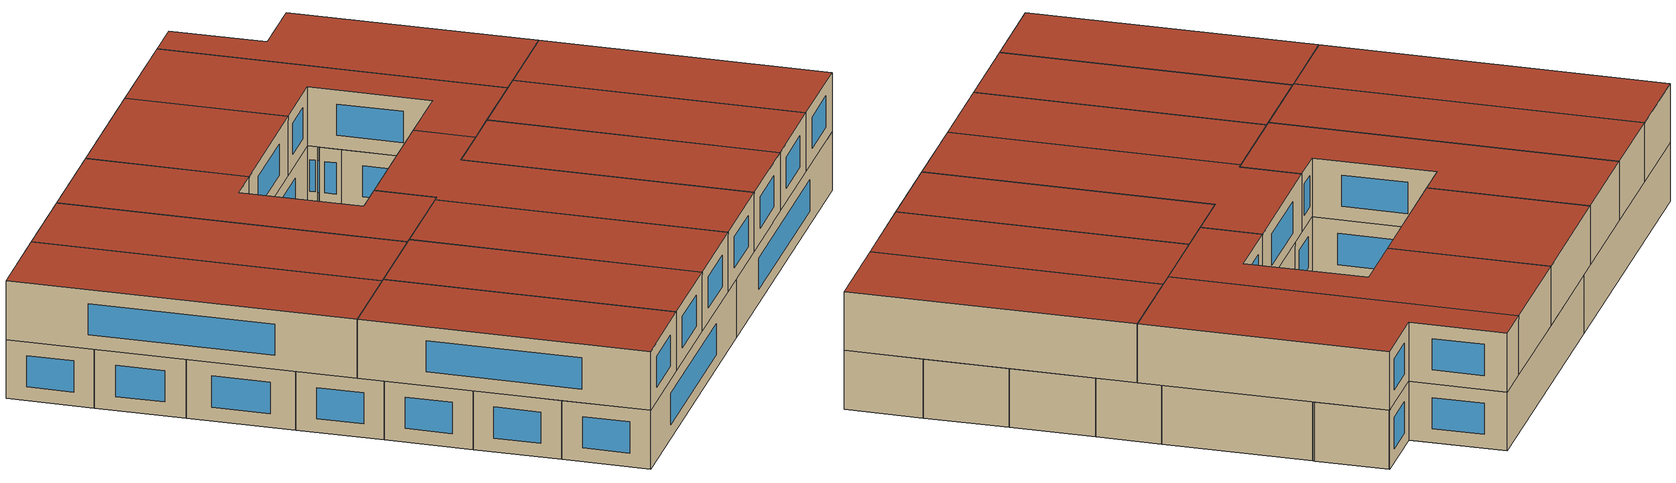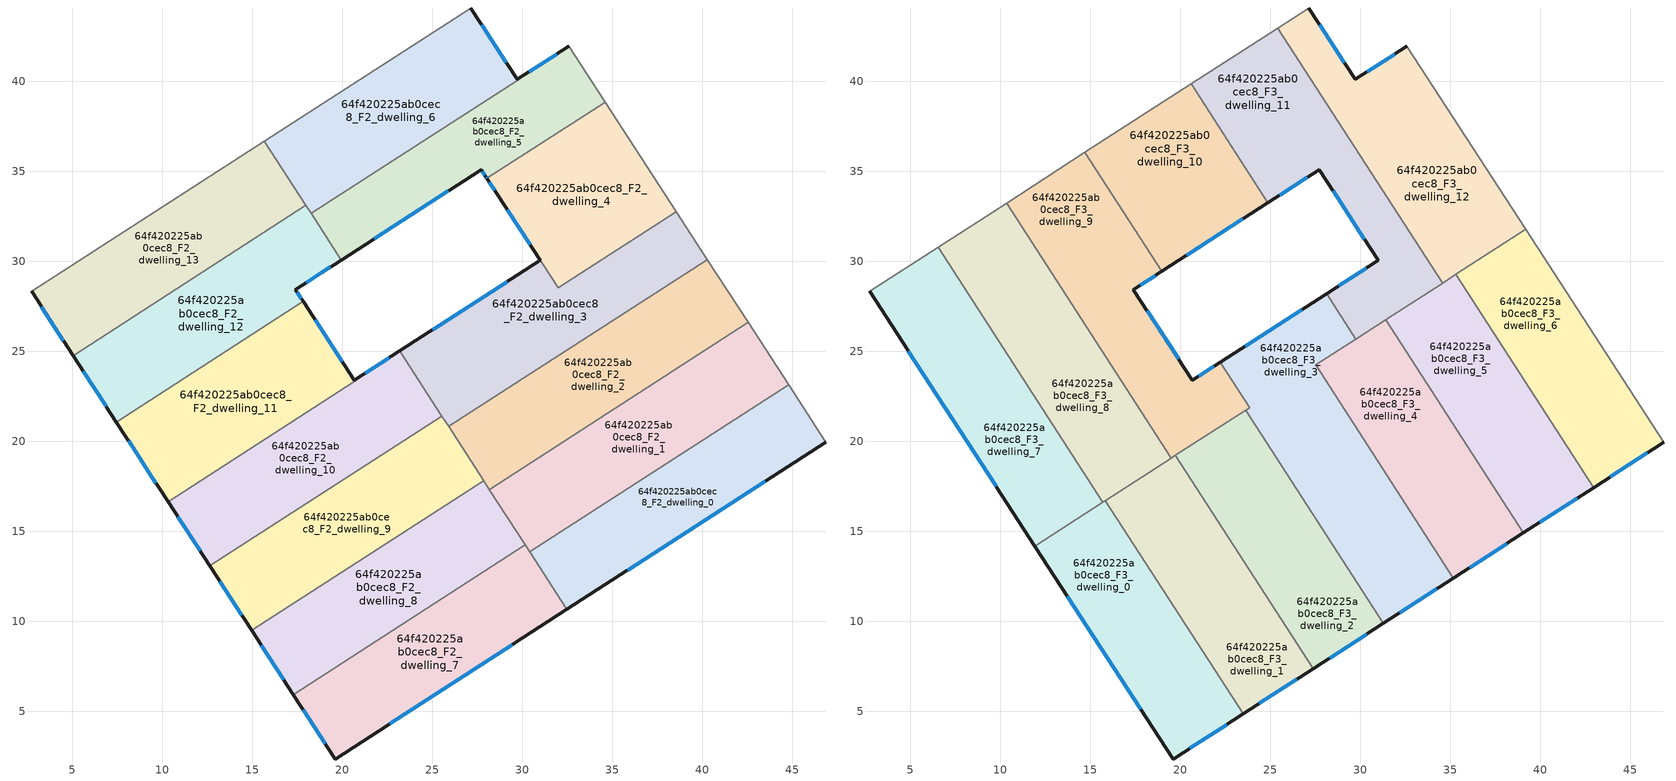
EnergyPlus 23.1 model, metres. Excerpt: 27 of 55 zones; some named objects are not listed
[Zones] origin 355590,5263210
64f420225ab0cec8_F2_dwelling_0
 floor to 64f420225ab0cec8_F1_dwelling_0 (EU_floor_Construction): 44.78,23.15 46.86,19.95 32.46,10.66 30.4,13.86 z6
 wall outside (EU_wall_Construction): 32.46,10.66 46.86,19.95 z6:9
 wall to 64f420225ab0cec8_F2_dwelling_1 (EU_wall_Construction): 44.78,23.15 30.4,13.86 z6:9
 wall adiabatic (EU_wall_Construction): 46.86,19.95 44.78,23.15 z6:9
 wall to 64f420225ab0cec8_F2_dwelling_7 (EU_wall_Construction): 30.4,13.86 32.46,10.66 z6:9
 window (EU_Window_Construction): 35.84,12.84 43.48,17.77 z6.7:8.3
64f420225ab0cec8_F2_dwelling_1
 floor to 64f420225ab0cec8_F1_dwelling_1 (EU_floor_Construction): 42.54,26.6 44.78,23.15 30.4,13.86 28.16,17.32 z6
 wall to 64f420225ab0cec8_F2_dwelling_2 (EU_wall_Construction): 42.54,26.6 28.16,17.32 z6:9
 wall adiabatic (EU_wall_Construction): 44.78,23.15 42.54,26.6 z6:9
 wall to 64f420225ab0cec8_F2_dwelling_8 (EU_wall_Construction): 28.16,17.32 30.15,14.24 z6:9
 wall to 64f420225ab0cec8_F2_dwelling_7 (EU_wall_Construction): 30.15,14.24 30.4,13.86 z6:9
64f420225ab0cec8_F2_dwelling_10
 floor to 64f420225ab0cec8_F1_dwelling_10 (EU_floor_Construction): 23.22,24.97 25.53,21.4 12.64,13.08 10.32,16.64 20.7,23.34 20.67,23.39 23.19,25.02 z6
 wall outside (EU_wall_Construction): 10.32,16.64 12.64,13.08 / 23.19,25.02 20.67,23.39 z6:9
 wall to 64f420225ab0cec8_F2_dwelling_9 (EU_wall_Construction): 12.64,13.08 25.53,21.4 z6:9
 wall to 64f420225ab0cec8_F2_dwelling_11 (EU_wall_Construction): 20.69,23.34 10.32,16.64 / 20.67,23.39 20.7,23.34 z6:9
 wall to 64f420225ab0cec8_F2_dwelling_3 (EU_wall_Construction): 25.53,21.4 23.22,24.97 23.19,25.02 z6:9
 window (EU_Window_Construction): 10.87,15.81 12.09,13.91 / 22.6,24.63 21.26,23.77 z6.7:8.3
 ceiling adiabatic (EU_roof_Construction): 24.33,20.62 25.53,21.4 23.22,24.97 23.19,25.02 20.67,23.39 22.22,24.39 23.85,21.87 19.5,19.06 17.9,21.54 14.1,19.09 15.7,16.61 15.84,16.7 16.54,15.6 20.44,18.11 19.73,19.21 23.62,21.72 z9
64f420225ab0cec8_F2_dwelling_11
 floor to 64f420225ab0cec8_F1_dwelling_11 (EU_floor_Construction): 17.83,27.77 20.67,23.39 20.69,23.34 10.32,16.64 7.45,21.07 z6
 wall outside (EU_wall_Construction): 20.67,23.39 17.83,27.77 / 7.45,21.07 10.32,16.64 z6:9
 wall to 64f420225ab0cec8_F2_dwelling_12 (EU_wall_Construction): 17.83,27.77 7.45,21.07 z6:9
 window (EU_Window_Construction): 20,24.42 18.49,26.74 / 8.12,20.03 9.65,17.68 z6.7:8.3
64f420225ab0cec8_F2_dwelling_12
 floor to 64f420225ab0cec8_F1_dwelling_12 (EU_floor_Construction): 17.97,33.1 19.93,30.07 17.4,28.43 17.83,27.77 7.45,21.07 5.05,24.76 z6
 wall outside (EU_wall_Construction): 17.83,27.77 17.4,28.43 19.93,30.07 / 5.05,24.76 7.45,21.07 z6:9
 wall to 64f420225ab0cec8_F2_dwelling_13 (EU_wall_Construction): 17.97,33.1 5.05,24.76 z6:9
 wall to 64f420225ab0cec8_F2_dwelling_5 (EU_wall_Construction): 19.93,30.07 18.26,32.66 z6:9
 wall to 64f420225ab0cec8_F2_dwelling_6 (EU_wall_Construction): 18.26,32.66 17.97,33.1 z6:9
 window (EU_Window_Construction): 17.99,28.81 19.34,29.68 / 17.72,27.92 17.5,28.27 / 5.61,23.89 6.89,21.94 z6.7:8.3
64f420225ab0cec8_F2_dwelling_13
 floor to 64f420225ab0cec8_F1_dwelling_13 (EU_floor_Construction): 15.67,36.67 17.97,33.1 5.05,24.76 2.74,28.32 z6
 wall outside (EU_wall_Construction): 2.74,28.32 5.05,24.76 z6:9
 wall adiabatic (EU_wall_Construction): 15.67,36.67 2.74,28.32 z6:9
 wall to 64f420225ab0cec8_F2_dwelling_6 (EU_wall_Construction): 17.97,33.1 15.67,36.67 z6:9
 window (EU_Window_Construction): 3.28,27.49 4.51,25.6 z6.7:8.3
64f420225ab0cec8_F2_dwelling_2
 floor to 64f420225ab0cec8_F1_dwelling_2 (EU_floor_Construction): 40.27,30.1 42.54,26.6 28.16,17.32 25.9,20.82 z6
 wall to 64f420225ab0cec8_F2_dwelling_3 (EU_wall_Construction): 40.27,30.1 25.9,20.82 z6:9
 wall adiabatic (EU_wall_Construction): 42.54,26.6 40.27,30.1 z6:9
 wall to 64f420225ab0cec8_F2_dwelling_9 (EU_wall_Construction): 25.9,20.82 27.84,17.82 z6:9
 wall to 64f420225ab0cec8_F2_dwelling_8 (EU_wall_Construction): 27.84,17.82 28.16,17.32 z6:9
64f420225ab0cec8_F2_dwelling_3
 floor to 64f420225ab0cec8_F1_dwelling_3 (EU_floor_Construction): 38.54,32.75 40.27,30.1 25.9,20.82 23.19,25.02 30.99,30.05 28.61,33.73 31.99,28.53 z6
 wall outside (EU_wall_Construction): 28.61,33.73 30.99,30.05 23.19,25.02 z6:9
 wall to 64f420225ab0cec8_F2_dwelling_4 (EU_wall_Construction): 38.54,32.75 31.99,28.53 28.61,33.73 z6:9
 wall adiabatic (EU_wall_Construction): 40.27,30.1 38.54,32.75 z6:9
 wall to 64f420225ab0cec8_F2_dwelling_9 (EU_wall_Construction): 25.53,21.4 25.9,20.82 z6:9
 window (EU_Window_Construction): 29.16,28.87 25.02,26.2 / 29.17,32.86 30.43,30.91 z6.7:8.3
64f420225ab0cec8_F2_dwelling_4
 floor to 64f420225ab0cec8_F1_dwelling_4 (EU_floor_Construction): 34.59,38.84 38.54,32.75 31.99,28.53 28.03,34.6 z6
 wall outside (EU_wall_Construction): 28.03,34.6 28.6,33.72 z6:9
 wall to 64f420225ab0cec8_F2_dwelling_5 (EU_wall_Construction): 34.59,38.84 28.03,34.6 z6:9
 wall adiabatic (EU_wall_Construction): 38.54,32.75 34.59,38.84 z6:9
 window (EU_Window_Construction): 28.17,34.4 28.47,33.93 z6.7:8.3
64f420225ab0cec8_F2_dwelling_5
 floor to 64f420225ab0cec8_F1_dwelling_5 (EU_floor_Construction): 32.59,41.91 34.53,38.92 34.59,38.84 28.03,34.6 27.98,34.69 27.72,35.09 19.93,30.07 18.26,32.66 29.74,40.07 29.72,40.1 32.57,41.94 z6
 wall outside (EU_wall_Construction): 19.93,30.07 27.72,35.09 27.98,34.69 28.03,34.6 / 32.57,41.94 29.72,40.1 z6:9
 wall to 64f420225ab0cec8_F2_dwelling_6 (EU_wall_Construction): 29.72,40.1 29.74,40.07 / 29.73,40.06 18.26,32.66 z6:9
 wall adiabatic (EU_wall_Construction): 34.59,38.84 34.53,38.92 32.59,41.91 32.57,41.94 z6:9
 window (EU_Window_Construction): 27.78,35 27.92,34.78 / 21.76,31.25 25.89,33.91 / 31.9,41.51 30.39,40.53 / 27.99,34.67 28.02,34.62 z6.7:8.3
64f420225ab0cec8_F2_dwelling_6
 floor to 64f420225ab0cec8_F1_dwelling_6 (EU_floor_Construction): 27.14,44.07 29.72,40.1 29.73,40.06 18.26,32.66 15.67,36.67 z6
 wall outside (EU_wall_Construction): 29.71,40.1 27.14,44.07 z6:9
 wall adiabatic (EU_wall_Construction): 27.14,44.07 15.67,36.67 z6:9
 window (EU_Window_Construction): 29.11,41.03 27.74,43.14 z6.7:8.3
64f420225ab0cec8_F2_dwelling_7
 floor to 64f420225ab0cec8_F1_dwelling_7 (EU_floor_Construction): 30.15,14.24 32.46,10.66 19.6,2.35 17.28,5.93 z6
 wall outside (EU_wall_Construction): 17.28,5.93 19.6,2.35 32.46,10.66 z6:9
 wall to 64f420225ab0cec8_F2_dwelling_8 (EU_wall_Construction): 30.15,14.24 17.28,5.93 z6:9
 window (EU_Window_Construction): 22.62,4.3 29.44,8.71 / 17.82,5.09 19.05,3.19 z6.7:8.3
 ceiling adiabatic (EU_roof_Construction): 32.46,10.66 30.15,14.24 28.95,13.47 31.27,9.88 z9
64f420225ab0cec8_F2_dwelling_8
 floor to 64f420225ab0cec8_F1_dwelling_8 (EU_floor_Construction): 27.84,17.82 30.15,14.24 17.28,5.93 14.96,9.5 z6
 wall outside (EU_wall_Construction): 14.96,9.5 17.28,5.93 z6:9
 wall to 64f420225ab0cec8_F2_dwelling_9 (EU_wall_Construction): 27.84,17.82 14.96,9.5 z6:9
 window (EU_Window_Construction): 15.5,8.66 16.73,6.77 z6.7:8.3
64f420225ab0cec8_F2_dwelling_9
 floor to 64f420225ab0cec8_F1_dwelling_9 (EU_floor_Construction): 25.53,21.4 27.84,17.82 14.96,9.5 12.64,13.08 z6
 wall outside (EU_wall_Construction): 12.64,13.08 14.96,9.5 z6:9
 window (EU_Window_Construction): 13.18,12.24 14.41,10.34 z6.7:8.3
64f420225ab0cec8_F3_dwelling_0
 floor to 64f420225ab0cec8_F2_dwelling_9 (EU_floor_Construction): 16.54,15.6 18.85,12.02 14.96,9.5 12.64,13.08 z9
 floor to 64f420225ab0cec8_F2_dwelling_8 (EU_floor_Construction): 18.85,12.02 21.17,8.44 17.28,5.93 14.96,9.5 z9
 floor to 64f420225ab0cec8_F2_dwelling_10 (EU_floor_Construction): 15.84,16.7 16.54,15.6 12.64,13.08 11.93,14.17 z9
 floor to 64f420225ab0cec8_F2_dwelling_7 (EU_floor_Construction): 21.17,8.44 23.48,4.86 19.6,2.35 17.28,5.93 z9
 wall outside (EU_wall_Construction): 11.92,14.17 19.6,2.35 23.48,4.86 z9:12
 wall to 64f420225ab0cec8_F3_dwelling_1 (EU_wall_Construction): 23.48,4.86 15.84,16.7 z9:12
 wall to 64f420225ab0cec8_F3_dwelling_7 (EU_wall_Construction): 15.7,16.61 11.92,14.17 z9:12
 wall to 64f420225ab0cec8_F3_dwelling_8 (EU_wall_Construction): 15.84,16.7 15.7,16.61 z9:12
 window (EU_Window_Construction): 20.51,2.94 22.57,4.27 / 13.73,11.4 17.8,5.13 z9.7:11.3
 roof outside (EU_roof_Construction): 23.48,4.86 15.84,16.7 11.92,14.17 19.6,2.35 z12
64f420225ab0cec8_F3_dwelling_1
 floor to 64f420225ab0cec8_F2_dwelling_7 (EU_floor_Construction): 25.06,10.95 27.37,7.37 23.48,4.86 21.17,8.44 z9
 floor to 64f420225ab0cec8_F2_dwelling_8 (EU_floor_Construction): 22.75,14.53 25.06,10.95 21.17,8.44 18.85,12.02 z9
 floor to 64f420225ab0cec8_F2_dwelling_9 (EU_floor_Construction): 20.44,18.11 22.75,14.53 18.85,12.02 16.54,15.6 z9
 floor adiabatic (EU_floor_Construction): 19.73,19.21 20.44,18.11 16.54,15.6 15.84,16.7 z9
 wall outside (EU_wall_Construction): 23.48,4.86 27.37,7.37 z9:12
 wall to 64f420225ab0cec8_F3_dwelling_2 (EU_wall_Construction): 27.37,7.37 19.73,19.21 z9:12
 wall to 64f420225ab0cec8_F3_dwelling_8 (EU_wall_Construction): 19.5,19.06 15.84,16.7 z9:12
 wall to 64f420225ab0cec8_F3_dwelling_9 (EU_wall_Construction): 19.73,19.21 19.5,19.06 z9:12
 window (EU_Window_Construction): 24.39,5.45 26.46,6.78 z9.7:11.3
 roof outside (EU_roof_Construction): 27.37,7.37 19.73,19.21 15.84,16.7 23.48,4.86 z12
64f420225ab0cec8_F3_dwelling_10
 floor to 64f420225ab0cec8_F2_dwelling_6 (EU_floor_Construction): 20.6,39.85 23.19,35.84 18.26,32.66 15.67,36.67 z9
 floor to 64f420225ab0cec8_F2_dwelling_5 (EU_floor_Construction): 23.19,35.84 24.86,33.25 19.93,30.07 18.26,32.66 z9
 floor to 64f420225ab0cec8_F2_dwelling_13 (EU_floor_Construction): 15.67,36.67 17.97,33.1 17,32.48 14.7,36.04 z9
 floor to 64f420225ab0cec8_F2_dwelling_12 (EU_floor_Construction): 17.97,33.1 19.93,30.07 18.96,29.44 17,32.48 z9
 wall outside (EU_wall_Construction): 18.96,29.44 24.86,33.25 z9:12
 wall to 64f420225ab0cec8_F3_dwelling_9 (EU_wall_Construction): 14.7,36.04 18.96,29.44 z9:12
 wall adiabatic (EU_wall_Construction): 20.6,39.85 14.7,36.04 z9:12
 wall to 64f420225ab0cec8_F3_dwelling_11 (EU_wall_Construction): 24.86,33.25 20.6,39.85 z9:12
 window (EU_Window_Construction): 20.35,30.33 23.48,32.35 z9.7:11.3
 roof outside (EU_roof_Construction): 24.86,33.25 20.6,39.85 14.7,36.04 18.96,29.44 z12
64f420225ab0cec8_F3_dwelling_11
 floor to 64f420225ab0cec8_F2_dwelling_5 (EU_floor_Construction): 28,38.95 29.99,35.87 28.03,34.6 27.72,35.09 24.86,33.25 23.19,35.84 z9
 floor to 64f420225ab0cec8_F2_dwelling_6 (EU_floor_Construction): 25.42,42.96 28,38.95 23.19,35.84 20.6,39.85 z9
 floor to 64f420225ab0cec8_F2_dwelling_4 (EU_floor_Construction): 29.99,35.87 33.93,29.78 31.99,28.53 28.03,34.6 z9
 floor to 64f420225ab0cec8_F2_dwelling_3 (EU_floor_Construction): 33.93,29.78 34.56,28.79 29.75,25.68 28.12,28.2 30.99,30.05 29.84,31.82 31.99,28.53 z9
 wall outside (EU_wall_Construction): 24.86,33.25 27.72,35.09 30.99,30.05 28.12,28.2 z9:12
 wall adiabatic (EU_wall_Construction): 25.42,42.96 20.6,39.85 z9:12
 wall to 64f420225ab0cec8_F3_dwelling_12 (EU_wall_Construction): 34.56,28.79 25.42,42.96 z9:12
 wall to 64f420225ab0cec8_F3_dwelling_3 (EU_wall_Construction): 28.12,28.2 29.75,25.68 z9:12
 wall to 64f420225ab0cec8_F3_dwelling_5 (EU_wall_Construction): 31.41,26.75 34.56,28.79 z9:12
 wall to 64f420225ab0cec8_F3_dwelling_4 (EU_wall_Construction): 29.75,25.68 31.41,26.75 z9:12
 window (EU_Window_Construction): 28.48,33.91 30.22,31.23 / 25.53,33.68 27.05,34.66 / 30.32,29.61 28.79,28.63 z9.7:11.3
 roof outside (EU_roof_Construction): 34.56,28.79 25.42,42.96 20.6,39.85 24.86,33.25 27.72,35.09 30.99,30.05 28.12,28.2 29.75,25.68 z12
64f420225ab0cec8_F3_dwelling_12
 floor to 64f420225ab0cec8_F2_dwelling_4 (EU_floor_Construction): 34.59,38.84 38.54,32.75 33.93,29.78 29.99,35.87 z9
 floor to 64f420225ab0cec8_F2_dwelling_5 (EU_floor_Construction): 32.57,41.94 34.54,38.92 34.59,38.84 29.99,35.87 28,38.95 29.74,40.07 29.72,40.1 z9
 floor to 64f420225ab0cec8_F2_dwelling_6 (EU_floor_Construction): 27.14,44.07 29.72,40.1 29.73,40.06 28,38.95 25.42,42.96 z9
 floor to 64f420225ab0cec8_F2_dwelling_3 (EU_floor_Construction): 38.54,32.75 39.18,31.77 34.56,28.79 33.93,29.78 z9
 wall outside (EU_wall_Construction): 32.57,41.94 29.72,40.1 27.14,44.07 z9:12
 wall adiabatic (EU_wall_Construction): 27.14,44.07 25.42,42.96 / 39.18,31.77 32.57,41.94 z9:12
 wall to 64f420225ab0cec8_F3_dwelling_6 (EU_wall_Construction): 35.3,29.27 39.18,31.77 z9:12
 wall to 64f420225ab0cec8_F3_dwelling_5 (EU_wall_Construction): 34.56,28.79 35.3,29.27 z9:12
 window (EU_Window_Construction): 29.11,41.03 27.74,43.14 / 31.9,41.51 30.39,40.53 z9.7:11.3
 roof outside (EU_roof_Construction): 39.18,31.77 32.57,41.94 29.72,40.1 27.14,44.07 25.42,42.96 34.56,28.79 z12
64f420225ab0cec8_F3_dwelling_2
 floor to 64f420225ab0cec8_F2_dwelling_8 (EU_floor_Construction): 26.64,17.05 28.95,13.47 25.06,10.95 22.75,14.53 z9
 floor to 64f420225ab0cec8_F2_dwelling_7 (EU_floor_Construction): 28.95,13.47 31.27,9.88 27.37,7.37 25.06,10.95 z9
 floor to 64f420225ab0cec8_F2_dwelling_9 (EU_floor_Construction): 24.33,20.62 26.64,17.05 22.75,14.53 20.44,18.11 z9
 floor to 64f420225ab0cec8_F2_dwelling_10 (EU_floor_Construction): 23.62,21.72 24.33,20.62 20.44,18.11 19.73,19.21 z9
 wall outside (EU_wall_Construction): 27.37,7.37 31.27,9.88 z9:12
 wall to 64f420225ab0cec8_F3_dwelling_3 (EU_wall_Construction): 31.27,9.88 23.62,21.72 z9:12
 wall to 64f420225ab0cec8_F3_dwelling_9 (EU_wall_Construction): 23.62,21.72 19.73,19.21 z9:12
 window (EU_Window_Construction): 28.29,7.96 30.35,9.29 z9.7:11.3
 roof outside (EU_roof_Construction): 31.27,9.88 23.62,21.72 19.73,19.21 27.37,7.37 z12
64f420225ab0cec8_F3_dwelling_3
 floor to 64f420225ab0cec8_F2_dwelling_3 (EU_floor_Construction): 28.12,28.2 29.75,25.68 27.52,24.24 28.6,22.56 25.9,20.82 23.19,25.02 z9
 floor to 64f420225ab0cec8_F2_dwelling_2 (EU_floor_Construction): 28.6,22.56 30.86,19.06 28.16,17.32 25.9,20.82 z9
 floor to 64f420225ab0cec8_F2_dwelling_1 (EU_floor_Construction): 30.86,19.06 33.09,15.6 30.4,13.86 28.16,17.32 z9
 floor to 64f420225ab0cec8_F2_dwelling_0 (EU_floor_Construction): 33.09,15.6 35.16,12.4 32.46,10.66 30.4,13.86 z9
 floor to 64f420225ab0cec8_F2_dwelling_8 (EU_floor_Construction): 27.84,17.82 30.15,14.24 28.95,13.47 26.64,17.05 z9
 floor to 64f420225ab0cec8_F2_dwelling_9 (EU_floor_Construction): 25.53,21.4 27.84,17.82 26.64,17.05 24.33,20.62 z9
 floor adiabatic (EU_floor_Construction): 35.16,12.4 31.27,9.88 28.95,13.47 30.15,14.24 32.46,10.66 z9; 23.19,25.02 25.53,21.4 24.33,20.62 23.62,21.72 23.85,21.87 22.22,24.39 z9
 wall outside (EU_wall_Construction): 28.12,28.2 22.22,24.39 / 31.27,9.88 35.16,12.4 z9:12
 wall to 64f420225ab0cec8_F3_dwelling_4 (EU_wall_Construction): 35.16,12.4 27.52,24.24 29.75,25.68 z9:12
 wall to 64f420225ab0cec8_F3_dwelling_9 (EU_wall_Construction): 22.22,24.39 23.85,21.87 23.62,21.73 z9:12
 window (EU_Window_Construction): 26.74,27.3 23.61,25.28 / 32.18,10.47 34.25,11.81 z9.7:11.3
 roof outside (EU_roof_Construction): 35.16,12.4 27.52,24.24 29.75,25.68 28.12,28.2 22.22,24.39 23.85,21.87 23.62,21.72 31.27,9.88 z12
64f420225ab0cec8_F3_dwelling_4
 floor to 64f420225ab0cec8_F2_dwelling_2 (EU_floor_Construction): 32.49,25.08 34.75,21.57 30.86,19.06 28.6,22.56 z9
 floor to 64f420225ab0cec8_F2_dwelling_1 (EU_floor_Construction): 34.75,21.57 36.98,18.12 33.09,15.6 30.86,19.06 z9
 floor to 64f420225ab0cec8_F2_dwelling_3 (EU_floor_Construction): 31.41,26.75 32.49,25.08 28.6,22.56 27.52,24.24 z9
 floor to 64f420225ab0cec8_F2_dwelling_0 (EU_floor_Construction): 36.98,18.12 39.05,14.91 35.16,12.4 33.09,15.6 z9
 wall outside (EU_wall_Construction): 35.16,12.4 39.05,14.91 z9:12
 wall to 64f420225ab0cec8_F3_dwelling_5 (EU_wall_Construction): 39.05,14.91 31.41,26.75 z9:12
 window (EU_Window_Construction): 36.07,12.99 38.14,14.32 z9.7:11.3
 roof outside (EU_roof_Construction): 39.05,14.91 31.41,26.75 27.52,24.24 35.16,12.4 z12
64f420225ab0cec8_F3_dwelling_5
 floor to 64f420225ab0cec8_F2_dwelling_1 (EU_floor_Construction): 38.65,24.09 40.88,20.63 36.98,18.12 34.75,21.57 z9
 floor to 64f420225ab0cec8_F2_dwelling_0 (EU_floor_Construction): 40.88,20.63 42.95,17.43 39.05,14.91 36.98,18.12 z9
 floor to 64f420225ab0cec8_F2_dwelling_2 (EU_floor_Construction): 36.39,27.59 38.65,24.09 34.75,21.57 32.49,25.08 z9
 floor to 64f420225ab0cec8_F2_dwelling_3 (EU_floor_Construction): 35.3,29.27 36.39,27.59 32.49,25.08 31.41,26.75 z9
 wall outside (EU_wall_Construction): 39.05,14.91 42.95,17.43 z9:12
 wall to 64f420225ab0cec8_F3_dwelling_6 (EU_wall_Construction): 42.95,17.43 35.3,29.27 z9:12
 window (EU_Window_Construction): 39.97,15.5 42.03,16.84 z9.7:11.3
 roof outside (EU_roof_Construction): 42.95,17.43 35.3,29.27 31.41,26.75 39.05,14.91 z12
64f420225ab0cec8_F3_dwelling_6
 floor to 64f420225ab0cec8_F2_dwelling_0 (EU_floor_Construction): 44.78,23.15 46.86,19.95 42.95,17.43 40.88,20.63 z9
 floor to 64f420225ab0cec8_F2_dwelling_2 (EU_floor_Construction): 40.27,30.1 42.54,26.6 38.65,24.09 36.39,27.59 z9
 floor to 64f420225ab0cec8_F2_dwelling_1 (EU_floor_Construction): 42.54,26.6 44.78,23.15 40.88,20.63 38.65,24.09 z9
 floor to 64f420225ab0cec8_F2_dwelling_3 (EU_floor_Construction): 39.18,31.77 40.27,30.1 36.39,27.59 35.3,29.27 z9
 wall outside (EU_wall_Construction): 42.95,17.43 46.86,19.95 z9:12
 wall adiabatic (EU_wall_Construction): 46.86,19.95 39.18,31.77 z9:12
 window (EU_Window_Construction): 43.87,18.02 45.94,19.36 z9.7:11.3
 roof outside (EU_roof_Construction): 46.86,19.95 39.18,31.77 35.3,29.27 42.95,17.43 z12
64f420225ab0cec8_F3_dwelling_7
 floor to 64f420225ab0cec8_F2_dwelling_12 (EU_floor_Construction): 8.86,27.22 11.24,23.52 7.45,21.07 5.05,24.76 z9
 floor to 64f420225ab0cec8_F2_dwelling_11 (EU_floor_Construction): 11.24,23.52 14.1,19.09 10.32,16.64 7.45,21.07 z9
 floor to 64f420225ab0cec8_F2_dwelling_13 (EU_floor_Construction): 6.55,30.78 8.86,27.22 5.05,24.76 2.74,28.32 z9
 floor to 64f420225ab0cec8_F2_dwelling_10 (EU_floor_Construction): 14.1,19.09 15.7,16.61 11.93,14.17 10.32,16.64 z9
 wall outside (EU_wall_Construction): 2.74,28.32 11.92,14.17 z9:12
 wall to 64f420225ab0cec8_F3_dwelling_8 (EU_wall_Construction): 15.7,16.61 6.55,30.78 z9:12
 wall adiabatic (EU_wall_Construction): 6.55,30.78 2.74,28.32 z9:12
 window (EU_Window_Construction): 4.9,25 9.77,17.5 z9.7:11.3
 roof outside (EU_roof_Construction): 15.7,16.61 6.55,30.78 2.74,28.32 11.92,14.17 z12
64f420225ab0cec8_F3_dwelling_8
 floor to 64f420225ab0cec8_F2_dwelling_11 (EU_floor_Construction): 15.04,25.97 17.9,21.54 14.1,19.09 11.24,23.52 z9
 floor to 64f420225ab0cec8_F2_dwelling_13 (EU_floor_Construction): 10.35,33.23 12.65,29.67 8.86,27.22 6.55,30.78 z9
 floor to 64f420225ab0cec8_F2_dwelling_12 (EU_floor_Construction): 12.65,29.67 15.04,25.97 11.24,23.52 8.86,27.22 z9
 floor adiabatic (EU_floor_Construction): 17.9,21.54 19.5,19.06 15.7,16.61 14.1,19.09 z9
 wall to 64f420225ab0cec8_F3_dwelling_9 (EU_wall_Construction): 19.5,19.06 10.35,33.23 z9:12
 wall adiabatic (EU_wall_Construction): 10.35,33.23 6.55,30.78 z9:12
 roof outside (EU_roof_Construction): 19.5,19.06 10.35,33.23 6.55,30.78 15.7,16.61 z12
64f420225ab0cec8_F3_dwelling_9
 floor to 64f420225ab0cec8_F2_dwelling_10 (EU_floor_Construction): 22.22,24.39 23.85,21.87 19.5,19.06 17.9,21.54 20.7,23.34 20.67,23.39 z9
 floor to 64f420225ab0cec8_F2_dwelling_13 (EU_floor_Construction): 14.7,36.04 17,32.48 12.65,29.67 10.35,33.23 z9
 floor to 64f420225ab0cec8_F2_dwelling_11 (EU_floor_Construction): 17.83,27.77 20.67,23.39 20.69,23.34 17.9,21.54 15.04,25.97 z9
 floor to 64f420225ab0cec8_F2_dwelling_12 (EU_floor_Construction): 17,32.48 18.96,29.44 17.4,28.43 17.83,27.77 15.04,25.97 12.65,29.67 z9
 wall outside (EU_wall_Construction): 22.22,24.39 20.67,23.39 17.4,28.43 18.96,29.44 z9:12
 wall adiabatic (EU_wall_Construction): 14.7,36.04 10.35,33.23 z9:12
 window (EU_Window_Construction): 17.76,28.67 18.59,29.2 / 19.9,24.57 18.16,27.24 / 21.86,24.15 21.03,23.62 z9.7:11.3
 roof outside (EU_roof_Construction): 23.85,21.87 22.22,24.39 20.67,23.39 17.4,28.43 18.96,29.44 14.7,36.04 10.35,33.23 19.5,19.06 z12
[Building]
EU S2 Campaign: North Axis=0; Terrain=City; Solar Distribution=FullExterior
[Site:Location]
Budapest.Ferenc.Liszt.Intl.AP: Latitude=47.437; Longitude=19.256; Time Zone=1; Elevation=185
[SizingPeriod:WeatherFileDays]
AnnualSizingPeriod: Begin Month=1; Begin Day of Month=1; End Month=12; End Day of Month=31; Day of Week for Start Day=Monday; Use Weather File Daylight Saving Period=No; Use Weather File Rain and Snow Indicators=No
[MATERIAL]
EU_InternalMass_Material: Roughness=MediumRough; Thickness=0.1; Conductivity=1; Density=1800; Specific Heat=900; Thermal Absorptance=0.9; Solar Absorptance=0.7; Visible Absorptance=0.7
[MATERIAL:NOMASS] Roughness=MediumRough; Thermal Absorptance=0.9; Solar Absorptance=0.7; Visible Absorptance=0.7
Name | Thermal Resistance
EU_wall_NoMass | 0.832559
EU_roof_NoMass | 1.39638
EU_floor_NoMass | 0.872794
[WINDOWMATERIAL:SIMPLEGLAZINGSYSTEM]
EU_Window_SimpleGlazing: UFactor=2.79869; Solar Heat Gain Coefficient=0.75; Visible Transmittance=0.75
[CONSTRUCTION]
EU_wall_Construction: EU_wall_NoMass
EU_roof_Construction: EU_roof_NoMass
EU_floor_Construction: EU_floor_NoMass
EU_Window_Construction: EU_Window_SimpleGlazing
EU_InternalMass_Construction: EU_InternalMass_Material
[ZONE] Type=1; Multiplier=1; Ceiling Height=autocalculate; Floor Area=autocalculate; Part of Total Floor Area=Yes
Name | Volume
64f420225ab0cec8_F2_dwelling_0 | 195.946
64f420225ab0cec8_F3_dwelling_0 | 195.983
64f420225ab0cec8_F2_dwelling_1 | 211.4
64f420225ab0cec8_F3_dwelling_1; 64f420225ab0cec8_F3_dwelling_4 | 195.925
64f420225ab0cec8_F2_dwelling_10 | 196.445
64f420225ab0cec8_F3_dwelling_10 | 165.476
64f420225ab0cec8_F2_dwelling_11 | 195.418
64f420225ab0cec8_F3_dwelling_11 | 228.653
64f420225ab0cec8_F2_dwelling_12 | 195.96
64f420225ab0cec8_F3_dwelling_12 | 228.599
64f420225ab0cec8_F2_dwelling_13 | 195.952
64f420225ab0cec8_F2_dwelling_2 | 213.88
64f420225ab0cec8_F3_dwelling_2 | 195.977
64f420225ab0cec8_F2_dwelling_3 | 213.415
64f420225ab0cec8_F3_dwelling_3 | 259.117
64f420225ab0cec8_F2_dwelling_4 | 169.739
64f420225ab0cec8_F2_dwelling_5 | 171.793
64f420225ab0cec8_F3_dwelling_5 | 195.966
64f420225ab0cec8_F2_dwelling_6 | 195.539
64f420225ab0cec8_F3_dwelling_6 | 195.939
64f420225ab0cec8_F2_dwelling_7 | 195.931
64f420225ab0cec8_F3_dwelling_7 | 228.625
64f420225ab0cec8_F2_dwelling_8 | 195.998
64f420225ab0cec8_F3_dwelling_8 | 228.619
64f420225ab0cec8_F2_dwelling_9 | 195.95
64f420225ab0cec8_F3_dwelling_9 | 228.596
[INTERNALMASS] Construction=EU_InternalMass_Construction
Name | Zone or ZoneList | Surface Area
64f420225ab0cec8_F2_dwelling_0_EU_InternalMass | 64f420225ab0cec8_F2_dwelling_0 | 65.3153
64f420225ab0cec8_F2_dwelling_1_EU_InternalMass | 64f420225ab0cec8_F2_dwelling_1 | 70.462
64f420225ab0cec8_F2_dwelling_2_EU_InternalMass | 64f420225ab0cec8_F2_dwelling_2 | 71.2972
64f420225ab0cec8_F2_dwelling_3_EU_InternalMass | 64f420225ab0cec8_F2_dwelling_3 | 71.1469
64f420225ab0cec8_F2_dwelling_4_EU_InternalMass | 64f420225ab0cec8_F2_dwelling_4 | 56.5651
64f420225ab0cec8_F2_dwelling_5_EU_InternalMass | 64f420225ab0cec8_F2_dwelling_5 | 57.2656
64f420225ab0cec8_F2_dwelling_6_EU_InternalMass | 64f420225ab0cec8_F2_dwelling_6 | 65.179
64f420225ab0cec8_F2_dwelling_7_EU_InternalMass | 64f420225ab0cec8_F2_dwelling_7 | 65.3102
64f420225ab0cec8_F2_dwelling_8_EU_InternalMass | 64f420225ab0cec8_F2_dwelling_8 | 65.3327
64f420225ab0cec8_F2_dwelling_9_EU_InternalMass | 64f420225ab0cec8_F2_dwelling_9 | 65.3166
64f420225ab0cec8_F2_dwelling_10_EU_InternalMass | 64f420225ab0cec8_F2_dwelling_10 | 65.4818
64f420225ab0cec8_F2_dwelling_11_EU_InternalMass | 64f420225ab0cec8_F2_dwelling_11 | 65.1385
64f420225ab0cec8_F2_dwelling_12_EU_InternalMass | 64f420225ab0cec8_F2_dwelling_12 | 65.32
64f420225ab0cec8_F2_dwelling_13_EU_InternalMass | 64f420225ab0cec8_F2_dwelling_13 | 65.3174
64f420225ab0cec8_F3_dwelling_0_EU_InternalMass | 64f420225ab0cec8_F3_dwelling_0 | 65.3279
64f420225ab0cec8_F3_dwelling_1_EU_InternalMass | 64f420225ab0cec8_F3_dwelling_1 | 65.3083
64f420225ab0cec8_F3_dwelling_2_EU_InternalMass | 64f420225ab0cec8_F3_dwelling_2 | 65.3259
64f420225ab0cec8_F3_dwelling_3_EU_InternalMass | 64f420225ab0cec8_F3_dwelling_3 | 86.3721
64f420225ab0cec8_F3_dwelling_4_EU_InternalMass | 64f420225ab0cec8_F3_dwelling_4 | 65.3083
64f420225ab0cec8_F3_dwelling_5_EU_InternalMass | 64f420225ab0cec8_F3_dwelling_5 | 65.322
64f420225ab0cec8_F3_dwelling_6_EU_InternalMass | 64f420225ab0cec8_F3_dwelling_6 | 65.3128
64f420225ab0cec8_F3_dwelling_7_EU_InternalMass | 64f420225ab0cec8_F3_dwelling_7 | 76.2082
64f420225ab0cec8_F3_dwelling_8_EU_InternalMass | 64f420225ab0cec8_F3_dwelling_8 | 76.2061
64f420225ab0cec8_F3_dwelling_9_EU_InternalMass | 64f420225ab0cec8_F3_dwelling_9 | 76.1987
64f420225ab0cec8_F3_dwelling_10_EU_InternalMass | 64f420225ab0cec8_F3_dwelling_10 | 55.1589
64f420225ab0cec8_F3_dwelling_11_EU_InternalMass | 64f420225ab0cec8_F3_dwelling_11 | 76.2174
64f420225ab0cec8_F3_dwelling_12_EU_InternalMass | 64f420225ab0cec8_F3_dwelling_12 | 76.1996
[OTHEREQUIPMENT] Fuel Type=Electricity; Design Level Calculation Method=Watts/Area; Power per Zone Floor Area=1; Fraction Latent=0; Fraction Radiant=0; Fraction Lost=0; Carbon Dioxide Generation Rate=0; EndUse Subcategory=EU_Step8_InternalGains
Name | Zone or ZoneList or Space or SpaceList | Schedule
EU_Step8_InternalGain_64f420225ab0cec8_F2_dwelling_0_f000 | 64f420225ab0cec8_F2_dwelling_0 | EU_Step8_GainSchedule_64f420225ab0cec8_F2_dwelling_0_f000
EU_Step8_InternalGain_64f420225ab0cec8_F2_dwelling_1_f000 | 64f420225ab0cec8_F2_dwelling_1 | EU_Step8_GainSchedule_64f420225ab0cec8_F2_dwelling_1_f000
EU_Step8_InternalGain_64f420225ab0cec8_F2_dwelling_2_f000 | 64f420225ab0cec8_F2_dwelling_2 | EU_Step8_GainSchedule_64f420225ab0cec8_F2_dwelling_2_f000
EU_Step8_InternalGain_64f420225ab0cec8_F2_dwelling_3_f000 | 64f420225ab0cec8_F2_dwelling_3 | EU_Step8_GainSchedule_64f420225ab0cec8_F2_dwelling_3_f000
EU_Step8_InternalGain_64f420225ab0cec8_F2_dwelling_4_f000 | 64f420225ab0cec8_F2_dwelling_4 | EU_Step8_GainSchedule_64f420225ab0cec8_F2_dwelling_4_f000
EU_Step8_InternalGain_64f420225ab0cec8_F2_dwelling_5_f000 | 64f420225ab0cec8_F2_dwelling_5 | EU_Step8_GainSchedule_64f420225ab0cec8_F2_dwelling_5_f000
EU_Step8_InternalGain_64f420225ab0cec8_F2_dwelling_6_f000 | 64f420225ab0cec8_F2_dwelling_6 | EU_Step8_GainSchedule_64f420225ab0cec8_F2_dwelling_6_f000
EU_Step8_InternalGain_64f420225ab0cec8_F2_dwelling_7_f000 | 64f420225ab0cec8_F2_dwelling_7 | EU_Step8_GainSchedule_64f420225ab0cec8_F2_dwelling_7_f000
EU_Step8_InternalGain_64f420225ab0cec8_F2_dwelling_8_f000 | 64f420225ab0cec8_F2_dwelling_8 | EU_Step8_GainSchedule_64f420225ab0cec8_F2_dwelling_8_f000
EU_Step8_InternalGain_64f420225ab0cec8_F2_dwelling_9_f000 | 64f420225ab0cec8_F2_dwelling_9 | EU_Step8_GainSchedule_64f420225ab0cec8_F2_dwelling_9_f000
EU_Step8_InternalGain_64f420225ab0cec8_F2_dwelling_10_f000 | 64f420225ab0cec8_F2_dwelling_10 | EU_Step8_GainSchedule_64f420225ab0cec8_F2_dwelling_10_f000
EU_Step8_InternalGain_64f420225ab0cec8_F2_dwelling_11_f000 | 64f420225ab0cec8_F2_dwelling_11 | EU_Step8_GainSchedule_64f420225ab0cec8_F2_dwelling_11_f000
EU_Step8_InternalGain_64f420225ab0cec8_F2_dwelling_12_f000 | 64f420225ab0cec8_F2_dwelling_12 | EU_Step8_GainSchedule_64f420225ab0cec8_F2_dwelling_12_f000
EU_Step8_InternalGain_64f420225ab0cec8_F2_dwelling_13_f000 | 64f420225ab0cec8_F2_dwelling_13 | EU_Step8_GainSchedule_64f420225ab0cec8_F2_dwelling_13_f000
EU_Step8_InternalGain_64f420225ab0cec8_F3_dwelling_0_f000 | 64f420225ab0cec8_F3_dwelling_0 | EU_Step8_GainSchedule_64f420225ab0cec8_F3_dwelling_0_f000
EU_Step8_InternalGain_64f420225ab0cec8_F3_dwelling_1_f000 | 64f420225ab0cec8_F3_dwelling_1 | EU_Step8_GainSchedule_64f420225ab0cec8_F3_dwelling_1_f000
EU_Step8_InternalGain_64f420225ab0cec8_F3_dwelling_2_f000 | 64f420225ab0cec8_F3_dwelling_2 | EU_Step8_GainSchedule_64f420225ab0cec8_F3_dwelling_2_f000
EU_Step8_InternalGain_64f420225ab0cec8_F3_dwelling_3_f000 | 64f420225ab0cec8_F3_dwelling_3 | EU_Step8_GainSchedule_64f420225ab0cec8_F3_dwelling_3_f000
EU_Step8_InternalGain_64f420225ab0cec8_F3_dwelling_4_f000 | 64f420225ab0cec8_F3_dwelling_4 | EU_Step8_GainSchedule_64f420225ab0cec8_F3_dwelling_4_f000
EU_Step8_InternalGain_64f420225ab0cec8_F3_dwelling_5_f000 | 64f420225ab0cec8_F3_dwelling_5 | EU_Step8_GainSchedule_64f420225ab0cec8_F3_dwelling_5_f000
EU_Step8_InternalGain_64f420225ab0cec8_F3_dwelling_6_f000 | 64f420225ab0cec8_F3_dwelling_6 | EU_Step8_GainSchedule_64f420225ab0cec8_F3_dwelling_6_f000
EU_Step8_InternalGain_64f420225ab0cec8_F3_dwelling_7_f000 | 64f420225ab0cec8_F3_dwelling_7 | EU_Step8_GainSchedule_64f420225ab0cec8_F3_dwelling_7_f000
EU_Step8_InternalGain_64f420225ab0cec8_F3_dwelling_8_f000 | 64f420225ab0cec8_F3_dwelling_8 | EU_Step8_GainSchedule_64f420225ab0cec8_F3_dwelling_8_f000
EU_Step8_InternalGain_64f420225ab0cec8_F3_dwelling_9_f000 | 64f420225ab0cec8_F3_dwelling_9 | EU_Step8_GainSchedule_64f420225ab0cec8_F3_dwelling_9_f000
EU_Step8_InternalGain_64f420225ab0cec8_F3_dwelling_10_f000 | 64f420225ab0cec8_F3_dwelling_10 | EU_Step8_GainSchedule_64f420225ab0cec8_F3_dwelling_10_f000
EU_Step8_InternalGain_64f420225ab0cec8_F3_dwelling_11_f000 | 64f420225ab0cec8_F3_dwelling_11 | EU_Step8_GainSchedule_64f420225ab0cec8_F3_dwelling_11_f000
EU_Step8_InternalGain_64f420225ab0cec8_F3_dwelling_12_f000 | 64f420225ab0cec8_F3_dwelling_12 | EU_Step8_GainSchedule_64f420225ab0cec8_F3_dwelling_12_f000
[ZONEVENTILATION:DESIGNFLOWRATE] Schedule=EU_AlwaysOn; Design Flow Rate Calculation Method=AirChanges/Hour; Air Changes per Hour=0.475469; Ventilation Type=Natural; Fan Pressure Rise=0; Fan Total Efficiency=1; Constant Term Coefficient=1; Temperature Term Coefficient=0; Velocity Term Coefficient=0; Velocity Squared Term Coefficient=0; Minimum Indoor Temperature=-100; Maximum Indoor Temperature=100; Delta Temperature=-100; Minimum Outdoor Temperature=-100; Maximum Outdoor Temperature=100; Maximum Wind Speed=40
Name | Zone or ZoneList or Space or SpaceList
EU_ConstantAir_64f420225ab0cec8_F2_dwelling_0 | 64f420225ab0cec8_F2_dwelling_0
EU_ConstantAir_64f420225ab0cec8_F2_dwelling_1 | 64f420225ab0cec8_F2_dwelling_1
EU_ConstantAir_64f420225ab0cec8_F2_dwelling_2 | 64f420225ab0cec8_F2_dwelling_2
EU_ConstantAir_64f420225ab0cec8_F2_dwelling_3 | 64f420225ab0cec8_F2_dwelling_3
EU_ConstantAir_64f420225ab0cec8_F2_dwelling_4 | 64f420225ab0cec8_F2_dwelling_4
EU_ConstantAir_64f420225ab0cec8_F2_dwelling_5 | 64f420225ab0cec8_F2_dwelling_5
EU_ConstantAir_64f420225ab0cec8_F2_dwelling_6 | 64f420225ab0cec8_F2_dwelling_6
EU_ConstantAir_64f420225ab0cec8_F2_dwelling_7 | 64f420225ab0cec8_F2_dwelling_7
EU_ConstantAir_64f420225ab0cec8_F2_dwelling_8 | 64f420225ab0cec8_F2_dwelling_8
EU_ConstantAir_64f420225ab0cec8_F2_dwelling_9 | 64f420225ab0cec8_F2_dwelling_9
EU_ConstantAir_64f420225ab0cec8_F2_dwelling_10 | 64f420225ab0cec8_F2_dwelling_10
EU_ConstantAir_64f420225ab0cec8_F2_dwelling_11 | 64f420225ab0cec8_F2_dwelling_11
EU_ConstantAir_64f420225ab0cec8_F2_dwelling_12 | 64f420225ab0cec8_F2_dwelling_12
EU_ConstantAir_64f420225ab0cec8_F2_dwelling_13 | 64f420225ab0cec8_F2_dwelling_13
EU_ConstantAir_64f420225ab0cec8_F3_dwelling_0 | 64f420225ab0cec8_F3_dwelling_0
EU_ConstantAir_64f420225ab0cec8_F3_dwelling_1 | 64f420225ab0cec8_F3_dwelling_1
EU_ConstantAir_64f420225ab0cec8_F3_dwelling_2 | 64f420225ab0cec8_F3_dwelling_2
EU_ConstantAir_64f420225ab0cec8_F3_dwelling_3 | 64f420225ab0cec8_F3_dwelling_3
EU_ConstantAir_64f420225ab0cec8_F3_dwelling_4 | 64f420225ab0cec8_F3_dwelling_4
EU_ConstantAir_64f420225ab0cec8_F3_dwelling_5 | 64f420225ab0cec8_F3_dwelling_5
EU_ConstantAir_64f420225ab0cec8_F3_dwelling_6 | 64f420225ab0cec8_F3_dwelling_6
EU_ConstantAir_64f420225ab0cec8_F3_dwelling_7 | 64f420225ab0cec8_F3_dwelling_7
EU_ConstantAir_64f420225ab0cec8_F3_dwelling_8 | 64f420225ab0cec8_F3_dwelling_8
EU_ConstantAir_64f420225ab0cec8_F3_dwelling_9 | 64f420225ab0cec8_F3_dwelling_9
EU_ConstantAir_64f420225ab0cec8_F3_dwelling_10 | 64f420225ab0cec8_F3_dwelling_10
EU_ConstantAir_64f420225ab0cec8_F3_dwelling_11 | 64f420225ab0cec8_F3_dwelling_11
EU_ConstantAir_64f420225ab0cec8_F3_dwelling_12 | 64f420225ab0cec8_F3_dwelling_12
[HVACTEMPLATE:ZONE:IDEALLOADSAIRSYSTEM] System Availability Schedule=EU_AlwaysOn; Maximum Heating Supply Air Temperature=50; Minimum Cooling Supply Air Temperature=13; Maximum Heating Supply Air Humidity Ratio=0.0156; Minimum Cooling Supply Air Humidity Ratio=0.0077; Heating Limit=NoLimit; Cooling Limit=NoLimit; Heating Availability Schedule=EU_AlwaysOn; Cooling Availability Schedule=EU_CoolingOff; Dehumidification Control Type=ConstantSensibleHeatRatio; Cooling Sensible Heat Ratio=0.7; Dehumidification Setpoint=60; Humidification Control Type=None; Humidification Setpoint=30; Outdoor Air Method=None; Outdoor Air Flow Rate per Person=0.00944; Outdoor Air Flow Rate per Zone Floor Area=0; Outdoor Air Flow Rate per Zone=0; Demand Controlled Ventilation Type=None; Outdoor Air Economizer Type=NoEconomizer; Heat Recovery Type=None; Sensible Heat Recovery Effectiveness=0.7; Latent Heat Recovery Effectiveness=0.65
Name | Template Thermostat
64f420225ab0cec8_F2_dwelling_0 | EU_HeatOnly_64f420225ab0cec8_F2_dwelling_0
64f420225ab0cec8_F2_dwelling_1 | EU_HeatOnly_64f420225ab0cec8_F2_dwelling_1
64f420225ab0cec8_F2_dwelling_2 | EU_HeatOnly_64f420225ab0cec8_F2_dwelling_2
64f420225ab0cec8_F2_dwelling_3 | EU_HeatOnly_64f420225ab0cec8_F2_dwelling_3
64f420225ab0cec8_F2_dwelling_4 | EU_HeatOnly_64f420225ab0cec8_F2_dwelling_4
64f420225ab0cec8_F2_dwelling_5 | EU_HeatOnly_64f420225ab0cec8_F2_dwelling_5
64f420225ab0cec8_F2_dwelling_6 | EU_HeatOnly_64f420225ab0cec8_F2_dwelling_6
64f420225ab0cec8_F2_dwelling_7 | EU_HeatOnly_64f420225ab0cec8_F2_dwelling_7
64f420225ab0cec8_F2_dwelling_8 | EU_HeatOnly_64f420225ab0cec8_F2_dwelling_8
64f420225ab0cec8_F2_dwelling_9 | EU_HeatOnly_64f420225ab0cec8_F2_dwelling_9
64f420225ab0cec8_F2_dwelling_10 | EU_HeatOnly_64f420225ab0cec8_F2_dwelling_10
64f420225ab0cec8_F2_dwelling_11 | EU_HeatOnly_64f420225ab0cec8_F2_dwelling_11
64f420225ab0cec8_F2_dwelling_12 | EU_HeatOnly_64f420225ab0cec8_F2_dwelling_12
64f420225ab0cec8_F2_dwelling_13 | EU_HeatOnly_64f420225ab0cec8_F2_dwelling_13
64f420225ab0cec8_F3_dwelling_0 | EU_HeatOnly_64f420225ab0cec8_F3_dwelling_0
64f420225ab0cec8_F3_dwelling_1 | EU_HeatOnly_64f420225ab0cec8_F3_dwelling_1
64f420225ab0cec8_F3_dwelling_2 | EU_HeatOnly_64f420225ab0cec8_F3_dwelling_2
64f420225ab0cec8_F3_dwelling_3 | EU_HeatOnly_64f420225ab0cec8_F3_dwelling_3
64f420225ab0cec8_F3_dwelling_4 | EU_HeatOnly_64f420225ab0cec8_F3_dwelling_4
64f420225ab0cec8_F3_dwelling_5 | EU_HeatOnly_64f420225ab0cec8_F3_dwelling_5
64f420225ab0cec8_F3_dwelling_6 | EU_HeatOnly_64f420225ab0cec8_F3_dwelling_6
64f420225ab0cec8_F3_dwelling_7 | EU_HeatOnly_64f420225ab0cec8_F3_dwelling_7
64f420225ab0cec8_F3_dwelling_8 | EU_HeatOnly_64f420225ab0cec8_F3_dwelling_8
64f420225ab0cec8_F3_dwelling_9 | EU_HeatOnly_64f420225ab0cec8_F3_dwelling_9
64f420225ab0cec8_F3_dwelling_10 | EU_HeatOnly_64f420225ab0cec8_F3_dwelling_10
64f420225ab0cec8_F3_dwelling_11 | EU_HeatOnly_64f420225ab0cec8_F3_dwelling_11
64f420225ab0cec8_F3_dwelling_12 | EU_HeatOnly_64f420225ab0cec8_F3_dwelling_12
[SIZING:ZONE] Zone Cooling Design Supply Air Temperature Input Method=SupplyAirTemperature; Zone Cooling Design Supply Air Temperature=13; Zone Heating Design Supply Air Temperature Input Method=SupplyAirTemperature; Zone Heating Design Supply Air Temperature=50; Zone Cooling Design Supply Air Humidity Ratio=0.008; Zone Heating Design Supply Air Humidity Ratio=0.008; Cooling Design Air Flow Method=DesignDay; Cooling Design Air Flow Rate=0; Cooling Minimum Air Flow per Zone Floor Area=0.000762; Cooling Minimum Air Flow=0; Cooling Minimum Air Flow Fraction=0.2; Heating Design Air Flow Method=DesignDay; Heating Design Air Flow Rate=0; Heating Maximum Air Flow per Zone Floor Area=0.002032; Heating Maximum Air Flow=0.141576; Heating Maximum Air Flow Fraction=0.3; Account for Dedicated Outdoor Air System=No; Dedicated Outdoor Air System Control Strategy=NeutralSupplyAir; Dedicated Outdoor Air Low Setpoint Temperature for Design=autosize; Dedicated Outdoor Air High Setpoint Temperature for Design=autosize; Zone Load Sizing Method=Sensible Load Only No Latent Load; Zone Latent Cooling Design Supply Air Humidity Ratio Input Method=HumidityRatioDifference; Zone Cooling Design Supply Air Humidity Ratio Difference=0.005; Zone Latent Heating Design Supply Air Humidity Ratio Input Method=HumidityRatioDifference; Zone Humidification Design Supply Air Humidity Ratio Difference=0.005
64f420225ab0cec8_F2_dwelling_0; 64f420225ab0cec8_F2_dwelling_1; 64f420225ab0cec8_F2_dwelling_2; 64f420225ab0cec8_F2_dwelling_3; 64f420225ab0cec8_F2_dwelling_4; 64f420225ab0cec8_F2_dwelling_5; 64f420225ab0cec8_F2_dwelling_6; 64f420225ab0cec8_F2_dwelling_7; 64f420225ab0cec8_F2_dwelling_8; 64f420225ab0cec8_F2_dwelling_9; 64f420225ab0cec8_F2_dwelling_10; 64f420225ab0cec8_F2_dwelling_11; 64f420225ab0cec8_F2_dwelling_12; 64f420225ab0cec8_F2_dwelling_13; 64f420225ab0cec8_F3_dwelling_0; 64f420225ab0cec8_F3_dwelling_1; 64f420225ab0cec8_F3_dwelling_2; 64f420225ab0cec8_F3_dwelling_3; 64f420225ab0cec8_F3_dwelling_4; 64f420225ab0cec8_F3_dwelling_5; 64f420225ab0cec8_F3_dwelling_6; 64f420225ab0cec8_F3_dwelling_7; 64f420225ab0cec8_F3_dwelling_8; 64f420225ab0cec8_F3_dwelling_9; 64f420225ab0cec8_F3_dwelling_10; 64f420225ab0cec8_F3_dwelling_11; 64f420225ab0cec8_F3_dwelling_12
[SCHEDULE:CONSTANT]
Name | Hourly Value
EU_AlwaysOn | 1
EU_CoolingOff | 0
[SCHEDULE:FILE] Column Number=1; Rows to Skip at Top=0; Number of Hours of Data=8760; Column Separator=Comma; Interpolate to Timestep=No; Minutes per Item=60; Adjust Schedule for Daylight Savings=Yes
Name | File
EU_Step8_GainSchedule_64f420225ab0cec8_F2_dwelling_0_f000 | ../../schedules/64f420225ab0cec8/64f420225ab0cec8_F2_dwelling_0_f000_gain.csv
EU_Step8_GainSchedule_64f420225ab0cec8_F2_dwelling_1_f000 | ../../schedules/64f420225ab0cec8/64f420225ab0cec8_F2_dwelling_1_f000_gain.csv
EU_Step8_GainSchedule_64f420225ab0cec8_F2_dwelling_2_f000 | ../../schedules/64f420225ab0cec8/64f420225ab0cec8_F2_dwelling_2_f000_gain.csv
EU_Step8_GainSchedule_64f420225ab0cec8_F2_dwelling_3_f000 | ../../schedules/64f420225ab0cec8/64f420225ab0cec8_F2_dwelling_3_f000_gain.csv
EU_Step8_GainSchedule_64f420225ab0cec8_F2_dwelling_4_f000 | ../../schedules/64f420225ab0cec8/64f420225ab0cec8_F2_dwelling_4_f000_gain.csv
EU_Step8_GainSchedule_64f420225ab0cec8_F2_dwelling_5_f000 | ../../schedules/64f420225ab0cec8/64f420225ab0cec8_F2_dwelling_5_f000_gain.csv
EU_Step8_GainSchedule_64f420225ab0cec8_F2_dwelling_6_f000 | ../../schedules/64f420225ab0cec8/64f420225ab0cec8_F2_dwelling_6_f000_gain.csv
EU_Step8_GainSchedule_64f420225ab0cec8_F2_dwelling_7_f000 | ../../schedules/64f420225ab0cec8/64f420225ab0cec8_F2_dwelling_7_f000_gain.csv
EU_Step8_GainSchedule_64f420225ab0cec8_F2_dwelling_8_f000 | ../../schedules/64f420225ab0cec8/64f420225ab0cec8_F2_dwelling_8_f000_gain.csv
EU_Step8_GainSchedule_64f420225ab0cec8_F2_dwelling_9_f000 | ../../schedules/64f420225ab0cec8/64f420225ab0cec8_F2_dwelling_9_f000_gain.csv
EU_Step8_GainSchedule_64f420225ab0cec8_F2_dwelling_10_f000 | ../../schedules/64f420225ab0cec8/64f420225ab0cec8_F2_dwelling_10_f000_gain.csv
EU_Step8_GainSchedule_64f420225ab0cec8_F2_dwelling_11_f000 | ../../schedules/64f420225ab0cec8/64f420225ab0cec8_F2_dwelling_11_f000_gain.csv
EU_Step8_GainSchedule_64f420225ab0cec8_F2_dwelling_12_f000 | ../../schedules/64f420225ab0cec8/64f420225ab0cec8_F2_dwelling_12_f000_gain.csv
EU_Step8_GainSchedule_64f420225ab0cec8_F2_dwelling_13_f000 | ../../schedules/64f420225ab0cec8/64f420225ab0cec8_F2_dwelling_13_f000_gain.csv
EU_Step8_GainSchedule_64f420225ab0cec8_F3_dwelling_0_f000 | ../../schedules/64f420225ab0cec8/64f420225ab0cec8_F3_dwelling_0_f000_gain.csv
EU_Step8_GainSchedule_64f420225ab0cec8_F3_dwelling_1_f000 | ../../schedules/64f420225ab0cec8/64f420225ab0cec8_F3_dwelling_1_f000_gain.csv
EU_Step8_GainSchedule_64f420225ab0cec8_F3_dwelling_2_f000 | ../../schedules/64f420225ab0cec8/64f420225ab0cec8_F3_dwelling_2_f000_gain.csv
EU_Step8_GainSchedule_64f420225ab0cec8_F3_dwelling_3_f000 | ../../schedules/64f420225ab0cec8/64f420225ab0cec8_F3_dwelling_3_f000_gain.csv
EU_Step8_GainSchedule_64f420225ab0cec8_F3_dwelling_4_f000 | ../../schedules/64f420225ab0cec8/64f420225ab0cec8_F3_dwelling_4_f000_gain.csv
EU_Step8_GainSchedule_64f420225ab0cec8_F3_dwelling_5_f000 | ../../schedules/64f420225ab0cec8/64f420225ab0cec8_F3_dwelling_5_f000_gain.csv
EU_Step8_GainSchedule_64f420225ab0cec8_F3_dwelling_6_f000 | ../../schedules/64f420225ab0cec8/64f420225ab0cec8_F3_dwelling_6_f000_gain.csv
EU_Step8_GainSchedule_64f420225ab0cec8_F3_dwelling_7_f000 | ../../schedules/64f420225ab0cec8/64f420225ab0cec8_F3_dwelling_7_f000_gain.csv
EU_Step8_GainSchedule_64f420225ab0cec8_F3_dwelling_8_f000 | ../../schedules/64f420225ab0cec8/64f420225ab0cec8_F3_dwelling_8_f000_gain.csv
EU_Step8_GainSchedule_64f420225ab0cec8_F3_dwelling_9_f000 | ../../schedules/64f420225ab0cec8/64f420225ab0cec8_F3_dwelling_9_f000_gain.csv
EU_Step8_GainSchedule_64f420225ab0cec8_F3_dwelling_10_f000 | ../../schedules/64f420225ab0cec8/64f420225ab0cec8_F3_dwelling_10_f000_gain.csv
EU_Step8_GainSchedule_64f420225ab0cec8_F3_dwelling_11_f000 | ../../schedules/64f420225ab0cec8/64f420225ab0cec8_F3_dwelling_11_f000_gain.csv
EU_Step8_GainSchedule_64f420225ab0cec8_F3_dwelling_12_f000 | ../../schedules/64f420225ab0cec8/64f420225ab0cec8_F3_dwelling_12_f000_gain.csv
